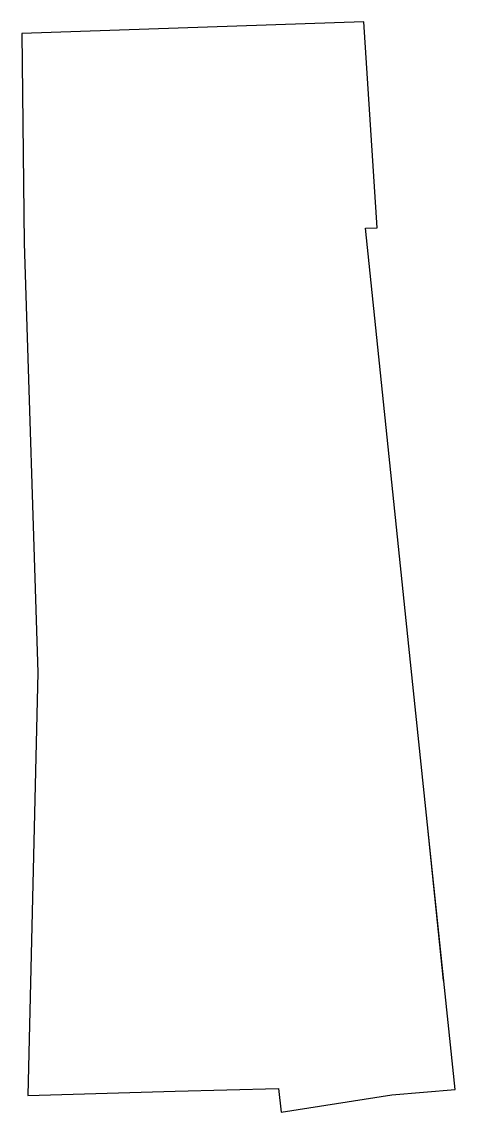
# Model space of a CAD drawing. Header units: millimetres. Extents: x 613088.9 to 613104.1, y 1318819.1 to 1318857.3.
import ezdxf

# ---------------------------------------------------------------- set-up
doc = ezdxf.new("R2010")
doc.units = ezdxf.units.MM
doc.layers.add('CVL_CUADCON_TIT', color=1, linetype='Continuous')

msp = doc.modelspace()

# ---------------------------------------------------------------- linework, layer by layer
at = {"layer": 'CVL_CUADCON_TIT', "color": 7, "lineweight": 5, "ltscale": 0.5}
for p, q in [((613100.939, 1318857.306), (613088.95, 1318856.893)), ((613102.515, 1318835.41), (613103.716, 1318823.695))]:
    msp.add_line(p, q, dxfattribs=at)
at = {"layer": 'CVL_CUADCON_TIT', "color": 7, "lineweight": 5, "ltscale": 0.5, "flags": 128}
msp.add_lwpolyline([(613100.939, 1318857.306), (613088.95, 1318856.893), (613089.038, 1318849.547), (613089.508, 1318834.495), (613089.161, 1318819.658), (613094.323, 1318819.813), (613097.944, 1318819.91), (613098.041, 1318819.078), (613101.924, 1318819.684), (613104.141, 1318819.869), (613102.514, 1318835.415), (613101.001, 1318850.069), (613101.401, 1318850.083), (613100.939, 1318857.306)], dxfattribs=at)
at = {"layer": 'CVL_CUADCON_TIT'}
msp.add_lwpolyline([(613101.001, 1318850.069), (613101.401, 1318850.083), (613100.939, 1318857.306), (613088.95, 1318856.893), (613089.038, 1318849.547), (613089.508, 1318834.495), (613089.161, 1318819.658), (613094.323, 1318819.813), (613097.944, 1318819.91), (613098.041, 1318819.078), (613101.924, 1318819.684), (613104.141, 1318819.869), (613102.514, 1318835.415)], close=True, dxfattribs=at)

doc.saveas('drawing.dxf')
